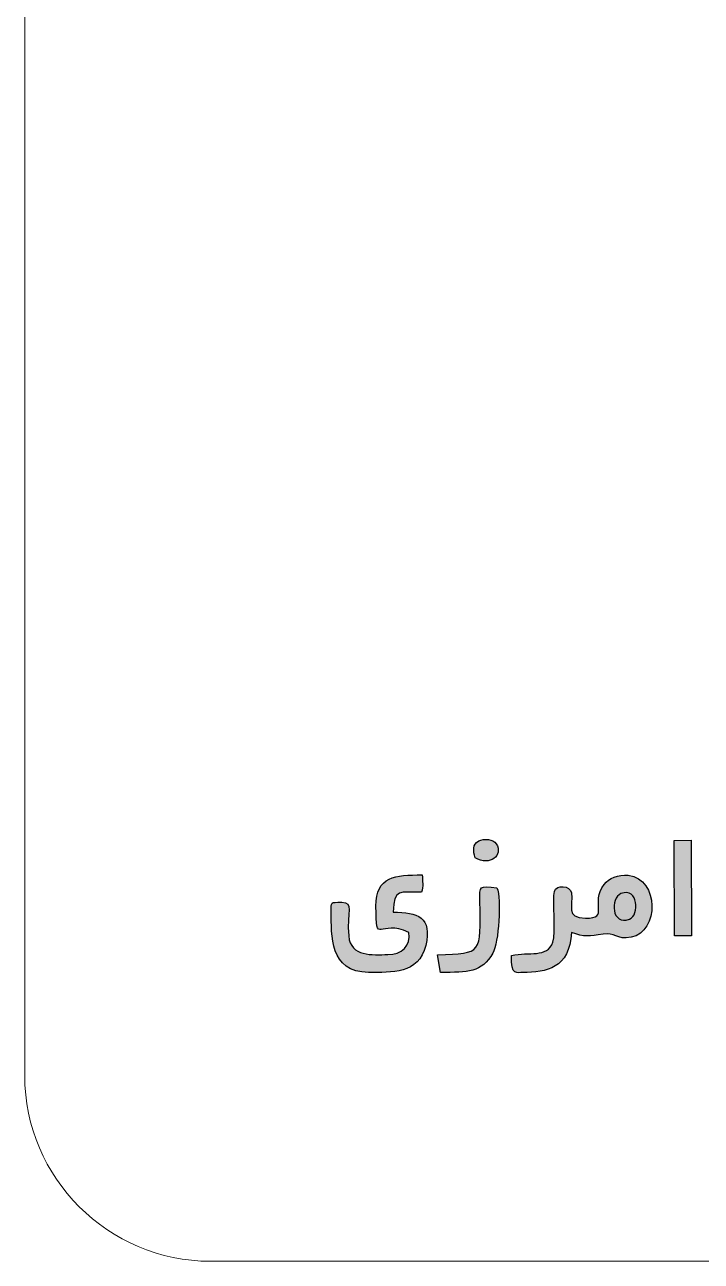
# Model space of a CAD drawing. Header units: millimetres. Extents: x -216.6 to -166.6, y -9 to 71.
# Drawn here: x -216.56 to -205.62, y -9 to 11 of the extents above; entities that cross this region are included whole.
import ezdxf

# ---------------------------------------------------------------- set-up
doc = ezdxf.new("R2010")
doc.units = ezdxf.units.MM
doc.header["$MEASUREMENT"] = 0
doc.layers.add('Layer 1', color=7, linetype='Continuous')

msp = doc.modelspace()

# ---------------------------------------------------------------- hatches: boundary and pattern name
at = {"layer": 'Layer 1', "true_color": 0x333333}
h = msp.add_hatch(color=250, dxfattribs=at)
edge = h.paths.add_edge_path()
edge.add_spline(control_points=[(-209.2756, -2.4772), (-209.0384, -2.6163), (-208.8149, -2.4365), (-208.9337, -2.2514), (-208.9843, -2.1725), (-209.1299, -2.1627), (-209.2172, -2.2049), (-209.329, -2.2591), (-209.3035, -2.3662), (-209.2756, -2.4772)], knot_values=[0, 0, 0, 0, 0.3333333, 0.3333333, 0.3333333, 0.6666667, 0.6666667, 0.6666667, 1, 1, 1, 1], degree=3, periodic=1)
h = msp.add_hatch(color=250, dxfattribs=at)
edge = h.paths.add_edge_path()
edge.add_spline(control_points=[(-206.0499, -3.7418), (-206.0499, -3.7418), (-205.7779, -3.7378), (-205.7779, -3.7378), (-205.7779, -3.7378), (-205.7803, -2.1939), (-205.7803, -2.1939), (-205.7803, -2.1939), (-206.0589, -2.1965), (-206.0589, -2.1965), (-206.0589, -2.1965), (-206.0499, -3.7418), (-206.0499, -3.7418)], knot_values=[0, 0, 0, 0, 0.25, 0.25, 0.25, 0.5, 0.5, 0.5, 0.75, 0.75, 0.75, 1, 1, 1, 1], degree=3, periodic=1)
h = msp.add_hatch(color=250, dxfattribs=at)
edge = h.paths.add_edge_path()
edge.add_spline(control_points=[(-210.6018, -3.3548), (-210.5883, -2.9577), (-210.4969, -3.0413), (-210.1444, -3.0313), (-210.1092, -2.9426), (-210.1276, -2.855), (-210.1301, -2.7542), (-210.5664, -2.7542), (-210.8789, -2.7739), (-210.8789, -3.2587), (-210.8789, -3.9319), (-210.8284, -3.4558), (-210.3481, -3.6842), (-210.3092, -3.8992), (-210.4639, -4.0428), (-210.6867, -4.0428), (-210.9376, -4.0428), (-211.2881, -4.0882), (-211.3194, -3.7405), (-211.3555, -3.3409), (-211.2278, -3.1962), (-211.4315, -3.1962), (-211.6236, -3.1962), (-211.6015, -3.1889), (-211.6017, -3.3523), (-211.6022, -3.7234), (-211.6298, -4.3302), (-210.9987, -4.3302), (-210.6285, -4.3302), (-210.1892, -4.3653), (-210.0748, -3.894), (-209.9644, -3.4391), (-210.2064, -3.3559), (-210.6018, -3.3548)], knot_values=[0, 0, 0, 0, 0.0909091, 0.0909091, 0.0909091, 0.1818182, 0.1818182, 0.1818182, 0.2727273, 0.2727273, 0.2727273, 0.3636364, 0.3636364, 0.3636364, 0.4545455, 0.4545455, 0.4545455, 0.5454545, 0.5454545, 0.5454545, 0.6363636, 0.6363636, 0.6363636, 0.7272727, 0.7272727, 0.7272727, 0.8181818, 0.8181818, 0.8181818, 0.9090909, 0.9090909, 0.9090909, 1, 1, 1, 1], degree=3, periodic=1)
h = msp.add_hatch(color=250, dxfattribs=at)
edge = h.paths.add_edge_path()
edge.add_spline(control_points=[(-207.7174, -3.6833), (-207.5088, -3.7642), (-207.4324, -3.7492), (-207.2053, -3.71), (-207.0207, -3.6781), (-206.9963, -3.8087), (-206.7503, -3.7615), (-206.3044, -3.6759), (-206.2909, -2.8169), (-206.7995, -2.7606), (-206.9653, -2.7422), (-207.1113, -2.8032), (-207.1917, -2.9096), (-207.4182, -3.2091), (-207.0972, -3.4645), (-207.4918, -3.4526), (-207.8209, -3.4425), (-207.687, -3.2628), (-207.7187, -3.0448), (-207.736, -2.9264), (-207.964, -2.905), (-207.9937, -3.0215), (-208.0244, -3.1415), (-207.9664, -3.7027), (-208.0166, -3.8389), (-208.1149, -4.1058), (-208.4046, -3.9895), (-208.6859, -4.0573), (-208.7036, -4.3927), (-208.5873, -4.3329), (-208.5026, -4.3321), (-208.1261, -4.3285), (-207.749, -4.2709), (-207.7174, -3.6833)], knot_values=[0, 0, 0, 0, 0.0909091, 0.0909091, 0.0909091, 0.1818182, 0.1818182, 0.1818182, 0.2727273, 0.2727273, 0.2727273, 0.3636364, 0.3636364, 0.3636364, 0.4545455, 0.4545455, 0.4545455, 0.5454545, 0.5454545, 0.5454545, 0.6363636, 0.6363636, 0.6363636, 0.7272727, 0.7272727, 0.7272727, 0.8181818, 0.8181818, 0.8181818, 0.9090909, 0.9090909, 0.9090909, 1, 1, 1, 1], degree=3, periodic=1)
h = msp.add_hatch(color=250, dxfattribs=at)
edge = h.paths.add_edge_path()
edge.add_spline(control_points=[(-209.8363, -4.3302), (-209.39, -4.3302), (-209.1702, -4.3345), (-208.989, -4.0191), (-208.8948, -3.8549), (-208.8439, -3.1459), (-208.923, -2.9603), (-209.2134, -2.9358), (-209.2015, -2.9208), (-209.1978, -3.1861), (-209.1863, -4.0277), (-209.1507, -4.0212), (-209.8845, -4.0464), (-209.8845, -4.0464), (-209.8363, -4.3302), (-209.8363, -4.3302)], knot_values=[0, 0, 0, 0, 0.2, 0.2, 0.2, 0.4, 0.4, 0.4, 0.6, 0.6, 0.6, 0.8, 0.8, 0.8, 1, 1, 1, 1], degree=3, periodic=1)
h = msp.add_hatch(color=250, dxfattribs=at)
edge = h.paths.add_edge_path()
edge.add_spline(control_points=[(-206.9172, -3.0569), (-206.6373, -2.9476), (-206.6112, -3.4034), (-206.7801, -3.4701), (-207.0688, -3.5842), (-207.0978, -3.1275), (-206.9172, -3.0569)], knot_values=[0, 0, 0, 0, 0.5, 0.5, 0.5, 1, 1, 1, 1], degree=3, periodic=1)

# ---------------------------------------------------------------- linework, layer by layer
at = {"layer": 'Layer 1', "color": 250, "lineweight": 18}
msp.add_open_spline([(-213.5582, 70.9972), (-213.5582, 70.9972), (-169.5582, 70.9972), (-169.5582, 70.9972), (-167.9082, 70.9972), (-166.5582, 69.6472), (-166.5582, 67.9972), (-166.5582, 67.9972), (-166.5582, -6.0028), (-166.5582, -6.0028), (-166.5582, -7.6528), (-167.9082, -9.0028), (-169.5582, -9.0028), (-169.5582, -9.0028), (-213.5582, -9.0028), (-213.5582, -9.0028), (-215.2082, -9.0028), (-216.5582, -7.6528), (-216.5582, -6.0028), (-216.5582, -6.0028), (-216.5582, 67.9972), (-216.5582, 67.9972), (-216.5582, 69.6472), (-215.2082, 70.9972), (-213.5582, 70.9972)], degree=3, knots=[0, 0, 0, 0, 0.125, 0.125, 0.125, 0.25, 0.25, 0.25, 0.375, 0.375, 0.375, 0.5, 0.5, 0.5, 0.625, 0.625, 0.625, 0.75, 0.75, 0.75, 0.875, 0.875, 0.875, 1, 1, 1, 1], dxfattribs=at)
at = {"layer": 'Layer 1', "color": 250}
for points, knots in [([(-209.2756, -2.4772), (-209.0384, -2.6163), (-208.8149, -2.4365), (-208.9337, -2.2514), (-208.9843, -2.1725), (-209.1299, -2.1627), (-209.2172, -2.2049), (-209.329, -2.2591), (-209.3035, -2.3662), (-209.2756, -2.4772)], [0, 0, 0, 0, 0.3333333, 0.3333333, 0.3333333, 0.6666667, 0.6666667, 0.6666667, 1, 1, 1, 1]), ([(-206.0499, -3.7418), (-206.0499, -3.7418), (-205.7779, -3.7378), (-205.7779, -3.7378), (-205.7779, -3.7378), (-205.7803, -2.1939), (-205.7803, -2.1939), (-205.7803, -2.1939), (-206.0589, -2.1965), (-206.0589, -2.1965), (-206.0589, -2.1965), (-206.0499, -3.7418), (-206.0499, -3.7418)], [0, 0, 0, 0, 0.25, 0.25, 0.25, 0.5, 0.5, 0.5, 0.75, 0.75, 0.75, 1, 1, 1, 1]), ([(-210.6018, -3.3548), (-210.5883, -2.9577), (-210.4969, -3.0413), (-210.1444, -3.0313), (-210.1092, -2.9426), (-210.1276, -2.855), (-210.1301, -2.7542), (-210.5664, -2.7542), (-210.8789, -2.7739), (-210.8789, -3.2587), (-210.8789, -3.9319), (-210.8284, -3.4558), (-210.3481, -3.6842), (-210.3092, -3.8992), (-210.4639, -4.0428), (-210.6867, -4.0428), (-210.9376, -4.0428), (-211.2881, -4.0882), (-211.3194, -3.7405), (-211.3555, -3.3409), (-211.2278, -3.1962), (-211.4315, -3.1962), (-211.6236, -3.1962), (-211.6015, -3.1889), (-211.6017, -3.3523), (-211.6022, -3.7234), (-211.6298, -4.3302), (-210.9987, -4.3302), (-210.6285, -4.3302), (-210.1892, -4.3653), (-210.0748, -3.894), (-209.9644, -3.4391), (-210.2064, -3.3559), (-210.6018, -3.3548)], [0, 0, 0, 0, 0.0909091, 0.0909091, 0.0909091, 0.1818182, 0.1818182, 0.1818182, 0.2727273, 0.2727273, 0.2727273, 0.3636364, 0.3636364, 0.3636364, 0.4545455, 0.4545455, 0.4545455, 0.5454545, 0.5454545, 0.5454545, 0.6363636, 0.6363636, 0.6363636, 0.7272727, 0.7272727, 0.7272727, 0.8181818, 0.8181818, 0.8181818, 0.9090909, 0.9090909, 0.9090909, 1, 1, 1, 1]), ([(-207.7174, -3.6833), (-207.5088, -3.7642), (-207.4324, -3.7492), (-207.2053, -3.71), (-207.0207, -3.6781), (-206.9963, -3.8087), (-206.7503, -3.7615), (-206.3044, -3.6759), (-206.2909, -2.8169), (-206.7995, -2.7606), (-206.9653, -2.7422), (-207.1113, -2.8032), (-207.1917, -2.9096), (-207.4182, -3.2091), (-207.0972, -3.4645), (-207.4918, -3.4526), (-207.8209, -3.4425), (-207.687, -3.2628), (-207.7187, -3.0448), (-207.736, -2.9264), (-207.964, -2.905), (-207.9937, -3.0215), (-208.0244, -3.1415), (-207.9664, -3.7027), (-208.0166, -3.8389), (-208.1149, -4.1058), (-208.4046, -3.9895), (-208.6859, -4.0573), (-208.7036, -4.3927), (-208.5873, -4.3329), (-208.5026, -4.3321), (-208.1261, -4.3285), (-207.749, -4.2709), (-207.7174, -3.6833)], [0, 0, 0, 0, 0.0909091, 0.0909091, 0.0909091, 0.1818182, 0.1818182, 0.1818182, 0.2727273, 0.2727273, 0.2727273, 0.3636364, 0.3636364, 0.3636364, 0.4545455, 0.4545455, 0.4545455, 0.5454545, 0.5454545, 0.5454545, 0.6363636, 0.6363636, 0.6363636, 0.7272727, 0.7272727, 0.7272727, 0.8181818, 0.8181818, 0.8181818, 0.9090909, 0.9090909, 0.9090909, 1, 1, 1, 1]), ([(-209.8363, -4.3302), (-209.39, -4.3302), (-209.1702, -4.3345), (-208.989, -4.0191), (-208.8948, -3.8549), (-208.8439, -3.1459), (-208.923, -2.9603), (-209.2134, -2.9358), (-209.2015, -2.9208), (-209.1978, -3.1861), (-209.1863, -4.0277), (-209.1507, -4.0212), (-209.8845, -4.0464), (-209.8845, -4.0464), (-209.8363, -4.3302), (-209.8363, -4.3302)], [0, 0, 0, 0, 0.2, 0.2, 0.2, 0.4, 0.4, 0.4, 0.6, 0.6, 0.6, 0.8, 0.8, 0.8, 1, 1, 1, 1]), ([(-206.9172, -3.0569), (-206.6373, -2.9476), (-206.6112, -3.4034), (-206.7801, -3.4701), (-207.0688, -3.5842), (-207.0978, -3.1275), (-206.9172, -3.0569)], [0, 0, 0, 0, 0.5, 0.5, 0.5, 1, 1, 1, 1])]:
    msp.add_open_spline(points, degree=3, knots=knots, dxfattribs=at)

doc.saveas('drawing.dxf')
